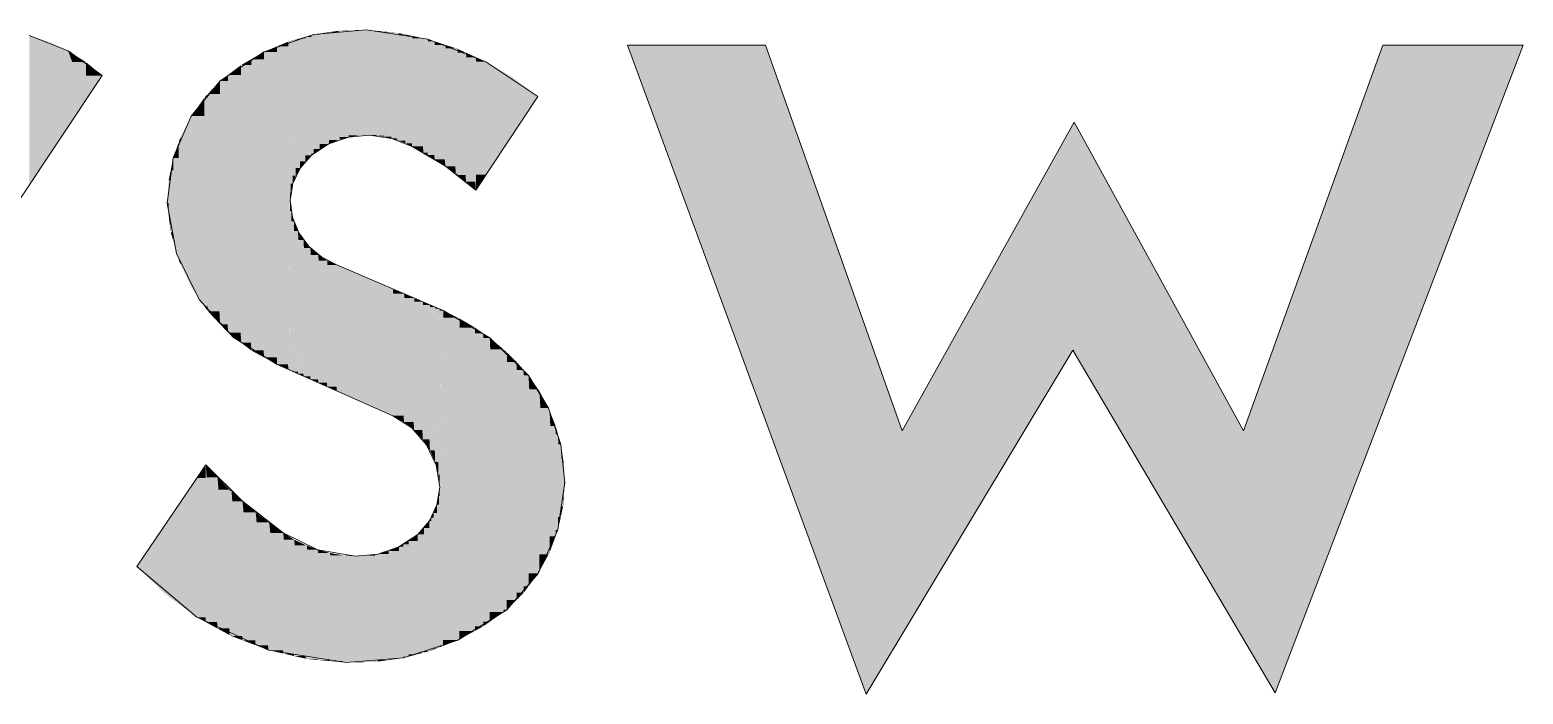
# Model space of a CAD drawing. Extents: x 885 to 2021, y 330 to 1122.
# Drawn here: x 1905.057 to 1908.323, y 643.711 to 645.164 of the extents above; entities that cross this region are included whole.
import ezdxf

# ---------------------------------------------------------------- set-up
doc = ezdxf.new("R2010")
doc.units = 0
doc.layers.get('0').update_dxf_attribs({"lineweight": 18})
doc.layers.add('P11_Plankopf_Ausführung_AF_4_800 Plankopf', color=7, linetype='Continuous', lineweight=25)

# ---------------------------------------------------------------- blocks, each defined once
blk = doc.blocks.new('Referenz-A0T8DI3SAL', base_point=(1729.7843, 502.0648))
at = {"layer": 'P11_Plankopf_Ausführung_AF_4_800 Plankopf', "color": 0, "linetype": 'Continuous', "lineweight": 13, "ltscale": 16.9}
for p, q in [((1905.1409, 645.1182), (1905.0556, 645.1522)), ((1905.6778, 645.1541), (1905.5692, 645.1161)), ((1905.7924, 645.1642), (1905.6778, 645.1541)), ((1905.9274, 645.1439), (1905.7924, 645.1642)), ((1906.0547, 645.0945), (1905.9274, 645.1439)), ((1905.2153, 645.0644), (1905.1409, 645.1182)), ((1905.5692, 645.1161), (1905.4732, 645.0526)), ((1906.6658, 645.1309), (1906.364, 645.1309)), ((1906.364, 645.1309), (1906.8859, 643.7113)), ((1906.9649, 644.287), (1906.6658, 645.1309)), ((1908.0162, 645.1309), (1907.7117, 644.287)), ((1907.7808, 643.7141), (1908.3231, 645.1309)), ((1908.3231, 645.1309), (1908.0162, 645.1309)), ((1906.1681, 645.0184), (1906.0547, 645.0945)), ((1905.0314, 644.7882), (1905.2153, 645.0644)), ((1905.4732, 645.0526), (1905.4102, 644.9755)), ((1906.0326, 644.8137), (1906.1681, 645.0184)), ((1905.4102, 644.9755), (1905.3706, 644.8841)), ((1907.341, 644.9622), (1906.9649, 644.287)), ((1907.7117, 644.287), (1907.341, 644.9622)), ((1905.7112, 644.9149), (1905.6728, 644.8901)), ((1905.7544, 644.9298), (1905.7112, 644.9149)), ((1905.7999, 644.934), (1905.7544, 644.9298)), ((1905.848, 644.9269), (1905.7999, 644.934)), ((1905.8932, 644.9093), (1905.848, 644.9269)), ((1905.3706, 644.8841), (1905.3574, 644.7854)), ((1905.6728, 644.8901), (1905.648, 644.862)), ((1905.9659, 644.8659), (1905.8932, 644.9093)), ((1905.648, 644.862), (1905.632, 644.828)), ((1906.0326, 644.8137), (1905.9659, 644.8659)), ((1905.632, 644.828), (1905.6262, 644.7909)), ((1905.3574, 644.7854), (1905.3775, 644.6751)), ((1905.6262, 644.7909), (1905.6317, 644.7545)), ((1905.6317, 644.7545), (1905.6457, 644.7204)), ((1905.6457, 644.7204), (1905.6674, 644.6906)), ((1905.6674, 644.6906), (1905.6955, 644.6668)), ((1905.3775, 644.6751), (1905.4271, 644.5746)), ((1905.6955, 644.6668), (1905.7284, 644.6502)), ((1905.961, 644.5504), (1905.7284, 644.6502)), ((1905.4271, 644.5746), (1905.5026, 644.4916)), ((1906.0629, 644.4905), (1905.961, 644.5504)), ((1905.5026, 644.4916), (1905.5979, 644.4325)), ((1906.1478, 644.4085), (1906.0629, 644.4905)), ((1906.8859, 643.7113), (1907.3383, 644.4635)), ((1907.3383, 644.4635), (1907.7808, 643.7141)), ((1905.5979, 644.4325), (1905.851, 644.3201)), ((1906.1915, 644.3369), (1906.1478, 644.4085)), ((1906.2183, 644.2576), (1906.1915, 644.3369)), ((1905.8924, 644.2938), (1905.851, 644.3201)), ((1905.9249, 644.2569), (1905.8924, 644.2938)), ((1905.9458, 644.2125), (1905.9249, 644.2569)), ((1906.2271, 644.1743), (1906.2183, 644.2576)), ((1905.4419, 644.2128), (1905.2909, 643.9903)), ((1905.4419, 644.2128), (1905.5222, 644.1334)), ((1905.9535, 644.1641), (1905.9458, 644.2125)), ((1905.9474, 644.1256), (1905.9535, 644.1641)), ((1906.2122, 644.0705), (1906.2271, 644.1743)), ((1905.5222, 644.1334), (1905.6113, 644.064)), ((1905.931, 644.0902), (1905.9474, 644.1256)), ((1905.9055, 644.0608), (1905.931, 644.0902)), ((1906.1687, 643.9752), (1906.2122, 644.0705)), ((1905.6113, 644.064), (1905.6866, 644.0273)), ((1905.8181, 644.0176), (1905.8644, 644.0338)), ((1905.8644, 644.0338), (1905.9055, 644.0608)), ((1905.6866, 644.0273), (1905.7692, 644.0132)), ((1905.7692, 644.0132), (1905.8181, 644.0176)), ((1905.2909, 643.9903), (1905.4225, 643.8794)), ((1906.1001, 643.8959), (1906.1687, 643.9752)), ((1905.4225, 643.8794), (1905.5789, 643.8077)), ((1905.9934, 643.8296), (1906.1001, 643.8959)), ((1905.5789, 643.8077), (1905.7488, 643.7805)), ((1905.874, 643.7904), (1905.9934, 643.8296)), ((1905.7488, 643.7805), (1905.874, 643.7904))]:
    blk.add_line(p, q, dxfattribs=at)
at = {"layer": 'P11_Plankopf_Ausführung_AF_4_800 Plankopf', "color": 0, "linetype": 'Continuous', "lineweight": 0, "ltscale": 0.0169}
for points in [[(1905.0993, 644.8902), (1905.0556, 644.8902), (1905.0556, 645.1522)], [(1905.0993, 645.1379), (1905.058, 645.1379), (1905.0556, 645.1522)], [(1905.6388, 645.1412), (1905.632, 645.1412), (1905.6388, 645.1431)], [(1905.648, 645.1431), (1905.6388, 645.1431), (1905.648, 645.1457)], [(1905.648, 644.862), (1905.6388, 644.862), (1905.6388, 645.1431)], [(1905.648, 644.862), (1905.648, 645.1431), (1905.6388, 645.1431)], [(1905.6594, 645.1457), (1905.648, 645.1457), (1905.6594, 645.1489)], [(1905.6594, 644.8769), (1905.648, 644.8769), (1905.648, 645.1457)], [(1905.6594, 644.8769), (1905.6594, 645.1457), (1905.648, 645.1457)], [(1905.6728, 645.1489), (1905.6594, 645.1489), (1905.6728, 645.1526)], [(1905.6728, 644.8901), (1905.6594, 644.8901), (1905.6594, 645.1489)], [(1905.6728, 644.8901), (1905.6728, 645.1489), (1905.6594, 645.1489)], [(1905.6778, 645.1526), (1905.6728, 645.1526), (1905.6778, 645.1541)], [(1905.6778, 644.8938), (1905.6728, 644.8938), (1905.6728, 645.1526)], [(1905.6778, 644.8938), (1905.6778, 645.1526), (1905.6728, 645.1526)], [(1905.6912, 645.1541), (1905.6778, 645.1541), (1905.6912, 645.1561)], [(1905.6912, 644.9037), (1905.6778, 644.9037), (1905.6778, 645.1541)], [(1905.6912, 644.9037), (1905.6912, 645.1541), (1905.6778, 645.1541)], [(1905.7112, 645.1561), (1905.6912, 645.1561), (1905.7112, 645.1591)], [(1905.7112, 644.9149), (1905.6912, 644.9149), (1905.6912, 645.1561)], [(1905.7112, 644.9149), (1905.7112, 645.1561), (1905.6912, 645.1561)], [(1905.7323, 645.1591), (1905.7112, 645.1591), (1905.7323, 645.1623)], [(1905.7323, 644.9237), (1905.7112, 644.9237), (1905.7112, 645.1591)], [(1905.7323, 644.9237), (1905.7323, 645.1591), (1905.7112, 645.1591)], [(1905.7348, 645.1623), (1905.7323, 645.1623), (1905.7348, 645.1627)], [(1905.7348, 644.9244), (1905.7323, 644.9244), (1905.7323, 645.1623)], [(1905.7348, 644.9244), (1905.7348, 645.1623), (1905.7323, 645.1623)], [(1905.7544, 645.1627), (1905.7348, 645.1627), (1905.7544, 645.1632)], [(1905.7544, 644.9298), (1905.7348, 644.9298), (1905.7348, 645.1627)], [(1905.7544, 644.9298), (1905.7544, 645.1627), (1905.7348, 645.1627)], [(1905.777, 645.1632), (1905.7544, 645.1632), (1905.777, 645.1638)], [(1905.777, 644.9333), (1905.7544, 644.9333), (1905.7544, 645.1632)], [(1905.777, 644.9333), (1905.777, 645.1632), (1905.7544, 645.1632)], [(1905.7924, 645.1638), (1905.777, 645.1638), (1905.7924, 645.1642)], [(1905.7924, 644.9337), (1905.777, 644.9337), (1905.777, 645.1638)], [(1905.7924, 644.9337), (1905.7924, 645.1638), (1905.777, 645.1638)], [(1905.7999, 644.934), (1905.7924, 644.934), (1905.7924, 645.1642)], [(1905.7999, 645.1635), (1905.7924, 645.1635), (1905.7924, 645.1642)], [(1905.7999, 644.934), (1905.7999, 645.1635), (1905.7924, 645.1635)], [(1905.816, 644.934), (1905.7999, 644.934), (1905.7999, 645.1635)], [(1905.8161, 645.162), (1905.8, 645.162), (1905.7999, 645.1635)], [(1905.8161, 644.9328), (1905.8161, 645.162), (1905.8, 645.162)], [(1905.832, 644.9328), (1905.8161, 644.9328), (1905.8161, 645.162)], [(1905.8321, 645.1605), (1905.8162, 645.1605), (1905.8161, 645.162)], [(1905.8321, 644.9305), (1905.8321, 645.1605), (1905.8162, 645.1605)], [(1905.8477, 644.9305), (1905.8321, 644.9305), (1905.8321, 645.1605)], [(1905.848, 645.159), (1905.8322, 645.159), (1905.8321, 645.1605)], [(1905.848, 644.9269), (1905.848, 645.159), (1905.8322, 645.159)], [(1905.8603, 644.9269), (1905.848, 644.9269), (1905.848, 645.159)], [(1905.8605, 645.1578), (1905.848, 645.1578), (1905.848, 645.159)], [(1905.8605, 644.9231), (1905.8605, 645.1578), (1905.848, 645.1578)], [(1905.8635, 644.9231), (1905.8605, 644.9231), (1905.8605, 645.1578)], [(1905.8635, 645.1572), (1905.8605, 645.1572), (1905.8605, 645.1578)], [(1905.8635, 644.9222), (1905.8635, 645.1572), (1905.8605, 645.1572)], [(1905.8782, 644.9222), (1905.8635, 644.9222), (1905.8635, 645.1572)], [(1905.8786, 645.154), (1905.8637, 645.154), (1905.8635, 645.1572)], [(1905.8786, 644.9163), (1905.8786, 645.154), (1905.8637, 645.154)], [(1905.8928, 644.9163), (1905.8786, 644.9163), (1905.8786, 645.154)], [(1905.8932, 645.151), (1905.8788, 645.151), (1905.8786, 645.154)], [(1905.8932, 644.9093), (1905.8932, 645.151), (1905.8788, 645.151)], [(1905.9167, 644.9093), (1905.8932, 644.9093), (1905.8932, 645.151)], [(1905.918, 645.1458), (1905.8937, 645.1458), (1905.8932, 645.151)], [(1905.918, 644.8959), (1905.918, 645.1458), (1905.8937, 645.1458)], [(1905.9272, 644.8959), (1905.918, 644.8959), (1905.918, 645.1458)], [(1905.9274, 645.1439), (1905.9181, 645.1439), (1905.918, 645.1458)], [(1905.9274, 644.8903), (1905.9274, 645.1439), (1905.9181, 645.1439)], [(1905.9418, 644.8903), (1905.9274, 644.8903), (1905.9274, 645.1439)], [(1905.9423, 645.139), (1905.9277, 645.139), (1905.9274, 645.1439)], [(1905.0993, 644.8902), (1905.0993, 645.1379), (1905.058, 645.1379)], [(1905.1409, 644.9527), (1905.0993, 644.9527), (1905.0993, 645.1379)], [(1905.1409, 645.1182), (1905.1037, 645.1182), (1905.0993, 645.1379)], [(1905.1409, 644.9527), (1905.1409, 645.1182), (1905.1037, 645.1182)], [(1905.1798, 645.0111), (1905.1409, 645.0111), (1905.1409, 645.1182)], [(1905.1798, 645.0936), (1905.1498, 645.0936), (1905.1409, 645.1182)], [(1905.5692, 645.1001), (1905.5414, 645.1001), (1905.5692, 645.1161)], [(1905.5979, 645.1161), (1905.5692, 645.1161), (1905.5979, 645.1282)], [(1905.5972, 644.448), (1905.5692, 644.448), (1905.5692, 645.1161)], [(1905.5979, 644.4325), (1905.5979, 645.1161), (1905.5692, 645.1161)], [(1905.6223, 645.1282), (1905.5979, 645.1282), (1905.6223, 645.1384)], [(1905.6219, 644.4325), (1905.5979, 644.4325), (1905.5979, 645.1282)], [(1905.6223, 644.4217), (1905.6223, 645.1282), (1905.5979, 645.1282)], [(1905.6262, 645.1384), (1905.6223, 645.1384), (1905.6262, 645.1395)], [(1905.6261, 644.4217), (1905.6223, 644.4217), (1905.6223, 645.1384)], [(1905.6262, 644.42), (1905.6262, 645.1384), (1905.6223, 645.1384)], [(1905.6278, 645.1395), (1905.6262, 645.1395), (1905.6278, 645.14)], [(1905.6278, 644.8096), (1905.6262, 644.8096), (1905.6262, 645.1395)], [(1905.6278, 644.8096), (1905.6278, 645.1395), (1905.6262, 645.1395)], [(1905.632, 645.14), (1905.6278, 645.14), (1905.632, 645.1412)], [(1905.632, 644.828), (1905.6278, 644.828), (1905.6278, 645.14)], [(1905.632, 644.828), (1905.632, 645.14), (1905.6278, 645.14)], [(1905.6388, 644.8455), (1905.632, 644.8455), (1905.632, 645.1412)], [(1905.6388, 644.8455), (1905.6388, 645.1412), (1905.632, 645.1412)], [(1905.9423, 644.8814), (1905.9423, 645.139), (1905.9277, 645.139)], [(1905.9645, 644.8814), (1905.9423, 644.8814), (1905.9423, 645.139)], [(1905.9659, 645.1313), (1905.9429, 645.1313), (1905.9423, 645.139)], [(1905.9659, 644.8659), (1905.9659, 645.1313), (1905.9429, 645.1313)], [(1905.9875, 644.8659), (1905.9659, 644.8659), (1905.9659, 645.1313)], [(1905.9888, 645.1238), (1905.9665, 645.1238), (1905.9659, 645.1313)], [(1905.9888, 644.8494), (1905.9888, 645.1238), (1905.9665, 645.1238)], [(1905.9924, 644.8494), (1905.9888, 644.8494), (1905.9888, 645.1238)], [(1905.9924, 645.1227), (1905.9888, 645.1227), (1905.9888, 645.1238)], [(1905.9924, 644.8466), (1905.9924, 645.1227), (1905.9888, 645.1227)], [(1906.0101, 644.8466), (1905.9924, 644.8466), (1905.9924, 645.1227)], [(1906.0111, 645.1142), (1905.993, 645.1142), (1905.9924, 645.1227)], [(1906.0111, 644.832), (1906.0111, 645.1142), (1905.993, 645.1142)], [(1906.0312, 644.832), (1906.0111, 644.832), (1906.0111, 645.1142)], [(1906.0326, 645.1045), (1906.0118, 645.1045), (1906.0111, 645.1142)], [(1906.6658, 644.3099), (1906.6658, 645.1309), (1906.364, 645.1309)], [(1906.7931, 644.3099), (1906.6658, 644.3099), (1906.6658, 645.1309)], [(1906.8859, 644.51), (1906.7621, 644.51), (1906.6658, 645.1309)], [(1908.0162, 644.4787), (1907.7808, 644.4787), (1908.0162, 645.1309)], [(1908.0162, 644.329), (1908.3231, 645.1309), (1908.0162, 645.1309)], [(1905.1798, 645.0111), (1905.1798, 645.0936), (1905.1498, 645.0936)], [(1905.2153, 645.0644), (1905.1798, 645.0644), (1905.1798, 645.0936)], [(1905.5192, 645.0656), (1905.4904, 645.0656), (1905.5192, 645.0873)], [(1905.5414, 645.0873), (1905.5192, 645.0873), (1905.5414, 645.1001)], [(1905.5408, 644.48), (1905.5192, 644.48), (1905.5192, 645.0873)], [(1905.5414, 644.463), (1905.5414, 645.0873), (1905.5192, 645.0873)], [(1905.5685, 644.463), (1905.5414, 644.463), (1905.5414, 645.1001)], [(1905.5692, 644.448), (1905.5692, 645.1001), (1905.5414, 645.1001)], [(1906.0326, 644.8137), (1906.0326, 645.1045), (1906.0118, 645.1045)], [(1906.0547, 644.8472), (1906.0326, 644.8472), (1906.0326, 645.1045)], [(1906.0547, 645.0945), (1906.0334, 645.0945), (1906.0326, 645.1045)], [(1906.0547, 644.8472), (1906.0547, 645.0945), (1906.0334, 645.0945)], [(1906.1135, 644.936), (1906.0547, 644.936), (1906.0547, 645.0945)], [(1906.1135, 645.0596), (1906.0677, 645.0596), (1906.0547, 645.0945)], [(1905.1798, 645.0111), (1905.2153, 645.0644), (1905.1798, 645.0644)], [(1905.4732, 645.024), (1905.4463, 645.024), (1905.4732, 645.0526)], [(1905.4904, 645.0526), (1905.4732, 645.0526), (1905.4904, 645.0656)], [(1905.4898, 644.5203), (1905.4732, 644.5203), (1905.4732, 645.0526)], [(1905.4904, 644.5021), (1905.4904, 645.0526), (1905.4732, 645.0526)], [(1905.5181, 644.5021), (1905.4904, 644.5021), (1905.4904, 645.0656)], [(1905.5192, 644.48), (1905.5192, 645.0656), (1905.4904, 645.0656)], [(1906.1135, 644.936), (1906.1135, 645.0596), (1906.0677, 645.0596)], [(1906.1681, 645.0184), (1906.1135, 645.0184), (1906.1135, 645.0596)], [(1905.439, 644.9755), (1905.4102, 644.9755), (1905.439, 645.0162)], [(1905.4463, 645.0162), (1905.439, 645.0162), (1905.4463, 645.024)], [(1905.4461, 644.5594), (1905.439, 644.5594), (1905.439, 645.0162)], [(1905.4463, 644.5488), (1905.4463, 645.0162), (1905.439, 645.0162)], [(1905.4717, 644.5488), (1905.4463, 644.5488), (1905.4463, 645.024)], [(1905.4732, 644.5203), (1905.4732, 645.024), (1905.4463, 645.024)], [(1906.1135, 644.936), (1906.1681, 645.0184), (1906.1135, 645.0184)], [(1905.1409, 644.9527), (1905.1798, 645.0111), (1905.1409, 645.0111)], [(1905.0993, 644.8902), (1905.1409, 644.9527), (1905.0993, 644.9527)], [(1905.4101, 644.9312), (1905.3872, 644.9312), (1905.4101, 644.9754)], [(1905.4102, 644.9754), (1905.4101, 644.9754), (1905.4102, 644.9755)], [(1905.4102, 644.6018), (1905.4101, 644.6018), (1905.4101, 644.9754)], [(1905.4102, 644.6017), (1905.4102, 644.9754), (1905.4101, 644.9754)], [(1905.4361, 644.6017), (1905.4102, 644.6017), (1905.4102, 644.9755)], [(1905.439, 644.5594), (1905.439, 644.9755), (1905.4102, 644.9755)], [(1907.3383, 644.4635), (1907.0632, 644.4635), (1907.3383, 644.9573)], [(1907.341, 644.9573), (1907.3383, 644.9573), (1907.341, 644.9622)], [(1907.341, 644.4635), (1907.3383, 644.4635), (1907.3383, 644.9573)], [(1907.341, 644.4589), (1907.341, 644.9573), (1907.3383, 644.9573)], [(1907.506, 644.4589), (1907.341, 644.4589), (1907.341, 644.9622)], [(1907.7117, 644.287), (1907.5623, 644.287), (1907.341, 644.9622)], [(1905.3828, 644.8841), (1905.3706, 644.8841), (1905.3828, 644.9187)], [(1905.3872, 644.9187), (1905.3828, 644.9187), (1905.3872, 644.9312)], [(1905.3871, 644.66), (1905.3828, 644.66), (1905.3828, 644.9187)], [(1905.3872, 644.6506), (1905.3872, 644.9187), (1905.3828, 644.9187)], [(1905.4067, 644.6506), (1905.3872, 644.6506), (1905.3872, 644.9312)], [(1905.4101, 644.6018), (1905.4101, 644.9312), (1905.3872, 644.9312)], [(1905.6912, 644.9037), (1905.7112, 644.9149), (1905.6912, 644.9149)], [(1905.7112, 644.9149), (1905.7323, 644.9237), (1905.7112, 644.9237)], [(1905.7323, 644.9237), (1905.7348, 644.9244), (1905.7323, 644.9244)], [(1905.7348, 644.9244), (1905.7544, 644.9298), (1905.7348, 644.9298)], [(1905.7544, 644.9298), (1905.777, 644.9333), (1905.7544, 644.9333)], [(1905.777, 644.9333), (1905.7924, 644.9337), (1905.777, 644.9337)], [(1905.7924, 644.9337), (1905.7999, 644.934), (1905.7924, 644.934)], [(1905.8161, 644.9328), (1905.816, 644.934), (1905.7999, 644.934)], [(1905.8321, 644.9305), (1905.832, 644.9328), (1905.8161, 644.9328)], [(1905.848, 644.9269), (1905.8477, 644.9305), (1905.8321, 644.9305)], [(1905.8605, 644.9231), (1905.8603, 644.9269), (1905.848, 644.9269)], [(1905.8635, 644.9222), (1905.8635, 644.9231), (1905.8605, 644.9231)], [(1905.8786, 644.9163), (1905.8782, 644.9222), (1905.8635, 644.9222)], [(1905.8932, 644.9093), (1905.8928, 644.9163), (1905.8786, 644.9163)], [(1906.0547, 644.8472), (1906.1135, 644.936), (1906.0547, 644.936)], [(1905.0556, 644.8246), (1905.0993, 644.8902), (1905.0556, 644.8902)], [(1905.3706, 644.8573), (1905.3651, 644.8573), (1905.3706, 644.8841)], [(1905.3805, 644.7026), (1905.3706, 644.7026), (1905.3706, 644.8841)], [(1905.3828, 644.66), (1905.3828, 644.8841), (1905.3706, 644.8841)], [(1905.6594, 644.8769), (1905.6728, 644.8901), (1905.6594, 644.8901)], [(1905.6728, 644.8901), (1905.6778, 644.8938), (1905.6728, 644.8938)], [(1905.6778, 644.8938), (1905.6912, 644.9037), (1905.6778, 644.9037)], [(1905.918, 644.8959), (1905.9167, 644.9093), (1905.8932, 644.9093)], [(1905.9274, 644.8903), (1905.9272, 644.8959), (1905.918, 644.8959)], [(1905.9423, 644.8814), (1905.9418, 644.8903), (1905.9274, 644.8903)], [(1905.3651, 644.8352), (1905.3606, 644.8352), (1905.3651, 644.8573)], [(1905.3699, 644.7217), (1905.3651, 644.7217), (1905.3651, 644.8573)], [(1905.3706, 644.7026), (1905.3706, 644.8573), (1905.3651, 644.8573)], [(1905.6388, 644.8455), (1905.648, 644.862), (1905.6388, 644.862)], [(1905.648, 644.862), (1905.6594, 644.8769), (1905.648, 644.8769)], [(1905.9659, 644.8659), (1905.9645, 644.8814), (1905.9423, 644.8814)], [(1905.9888, 644.8494), (1905.9875, 644.8659), (1905.9659, 644.8659)], [(1905.9924, 644.8466), (1905.9924, 644.8494), (1905.9888, 644.8494)], [(1905.3606, 644.7854), (1905.3574, 644.7854), (1905.3606, 644.8352)], [(1905.3636, 644.759), (1905.3606, 644.759), (1905.3606, 644.8352)], [(1905.3651, 644.7217), (1905.3651, 644.8352), (1905.3606, 644.8352)], [(1905.6278, 644.8096), (1905.632, 644.828), (1905.6278, 644.828)], [(1905.632, 644.828), (1905.6388, 644.8455), (1905.632, 644.8455)], [(1906.0111, 644.832), (1906.0101, 644.8466), (1905.9924, 644.8466)], [(1906.0326, 644.8137), (1906.0312, 644.832), (1906.0111, 644.832)], [(1906.0326, 644.8137), (1906.0547, 644.8472), (1906.0326, 644.8472)], [(1905.3606, 644.759), (1905.3606, 644.7854), (1905.3574, 644.7854)], [(1905.6262, 644.7909), (1905.6278, 644.8096), (1905.6262, 644.8096)], [(1905.6286, 644.42), (1905.6262, 644.42), (1905.6262, 644.7909)], [(1905.6286, 644.768), (1905.6263, 644.768), (1905.6262, 644.7909)], [(1905.3651, 644.7217), (1905.3636, 644.759), (1905.3606, 644.759)], [(1905.6286, 644.4189), (1905.6286, 644.768), (1905.6263, 644.768)], [(1905.6344, 644.4189), (1905.6286, 644.4189), (1905.6286, 644.768)], [(1905.6345, 644.7457), (1905.629, 644.7457), (1905.6286, 644.768)], [(1905.3706, 644.7026), (1905.3699, 644.7217), (1905.3651, 644.7217)], [(1905.6345, 644.4163), (1905.6345, 644.7457), (1905.629, 644.7457)], [(1905.6434, 644.4163), (1905.6345, 644.4163), (1905.6345, 644.7457)], [(1905.6436, 644.7245), (1905.635, 644.7245), (1905.6345, 644.7457)], [(1905.6436, 644.4122), (1905.6436, 644.7245), (1905.635, 644.7245)], [(1905.6555, 644.4122), (1905.6436, 644.4122), (1905.6436, 644.7245)], [(1905.6557, 644.7049), (1905.6443, 644.7049), (1905.6436, 644.7245)], [(1905.3828, 644.66), (1905.3805, 644.7026), (1905.3706, 644.7026)], [(1905.6557, 644.4068), (1905.6557, 644.7049), (1905.6443, 644.7049)], [(1905.6703, 644.4068), (1905.6557, 644.4068), (1905.6557, 644.7049)], [(1905.6706, 644.6873), (1905.6565, 644.6873), (1905.6557, 644.7049)], [(1905.6706, 644.4002), (1905.6706, 644.6873), (1905.6565, 644.6873)], [(1905.6875, 644.4002), (1905.6706, 644.4002), (1905.6706, 644.6873)], [(1905.6879, 644.6721), (1905.6715, 644.6721), (1905.6706, 644.6873)], [(1905.3872, 644.6506), (1905.3871, 644.66), (1905.3828, 644.66)], [(1905.6879, 644.3925), (1905.6879, 644.6721), (1905.6715, 644.6721)], [(1905.7067, 644.3925), (1905.6879, 644.3925), (1905.6879, 644.6721)], [(1905.7073, 644.6596), (1905.6888, 644.6596), (1905.6879, 644.6721)], [(1905.7073, 644.3839), (1905.7073, 644.6596), (1905.6888, 644.6596)], [(1905.7277, 644.3839), (1905.7073, 644.3839), (1905.7073, 644.6596)], [(1905.7284, 644.6502), (1905.708, 644.6502), (1905.7073, 644.6596)], [(1905.4101, 644.6018), (1905.4067, 644.6506), (1905.3872, 644.6506)], [(1905.7284, 644.3746), (1905.7284, 644.6502), (1905.708, 644.6502)], [(1905.8308, 644.3746), (1905.7284, 644.3746), (1905.7284, 644.6502)], [(1905.851, 644.5976), (1905.7479, 644.5976), (1905.7284, 644.6502)], [(1905.4102, 644.6017), (1905.4102, 644.6018), (1905.4101, 644.6018)], [(1905.439, 644.5594), (1905.4361, 644.6017), (1905.4102, 644.6017)], [(1905.851, 644.3201), (1905.851, 644.5976), (1905.7479, 644.5976)], [(1905.8744, 644.3201), (1905.851, 644.3201), (1905.851, 644.5976)], [(1905.8756, 644.587), (1905.8519, 644.587), (1905.851, 644.5976)], [(1905.4463, 644.5488), (1905.4461, 644.5594), (1905.439, 644.5594)], [(1905.8756, 644.3065), (1905.8756, 644.587), (1905.8519, 644.587)], [(1905.8964, 644.3065), (1905.8756, 644.3065), (1905.8756, 644.587)], [(1905.8977, 644.5776), (1905.8763, 644.5776), (1905.8756, 644.587)], [(1905.8977, 644.2891), (1905.8977, 644.5776), (1905.8763, 644.5776)], [(1905.9154, 644.2891), (1905.8977, 644.2891), (1905.8977, 644.5776)], [(1905.9167, 644.5694), (1905.8982, 644.5694), (1905.8977, 644.5776)], [(1905.9167, 644.2684), (1905.9167, 644.5694), (1905.8982, 644.5694)], [(1905.931, 644.2684), (1905.9167, 644.2684), (1905.9167, 644.5694)], [(1905.9321, 644.5628), (1905.917, 644.5628), (1905.9167, 644.5694)], [(1905.9321, 644.2449), (1905.9321, 644.5628), (1905.917, 644.5628)], [(1905.9427, 644.2449), (1905.9321, 644.2449), (1905.9321, 644.5628)], [(1905.9436, 644.5579), (1905.9323, 644.5579), (1905.9321, 644.5628)], [(1905.9436, 644.2192), (1905.9436, 644.5579), (1905.9323, 644.5579)], [(1905.9502, 644.2192), (1905.9436, 644.2192), (1905.9436, 644.5579)], [(1905.9508, 644.5548), (1905.9436, 644.5548), (1905.9436, 644.5579)], [(1905.4732, 644.5203), (1905.4717, 644.5488), (1905.4463, 644.5488)], [(1905.9508, 644.192), (1905.9508, 644.5548), (1905.9436, 644.5548)], [(1905.9533, 644.192), (1905.9508, 644.192), (1905.9508, 644.5548)], [(1905.9535, 644.5536), (1905.9508, 644.5536), (1905.9508, 644.5548)], [(1905.9535, 644.1641), (1905.9535, 644.5536), (1905.9508, 644.5536)], [(1905.961, 643.8168), (1905.9535, 643.8168), (1905.9535, 644.5536)], [(1905.961, 644.5504), (1905.9536, 644.5504), (1905.9535, 644.5536)], [(1905.961, 643.8168), (1905.961, 644.5504), (1905.9536, 644.5504)], [(1905.9934, 643.8296), (1905.961, 643.8296), (1905.961, 644.5504)], [(1905.9934, 644.5346), (1905.9617, 644.5346), (1905.961, 644.5504)], [(1905.9934, 643.8296), (1905.9934, 644.5346), (1905.9617, 644.5346)], [(1905.9965, 643.8313), (1905.9934, 643.8313), (1905.9934, 644.5346)], [(1905.9965, 644.5331), (1905.9934, 644.5331), (1905.9934, 644.5346)], [(1905.9965, 643.8313), (1905.9965, 644.5331), (1905.9934, 644.5331)], [(1906.0305, 643.8497), (1905.9965, 643.8497), (1905.9965, 644.5331)], [(1906.0305, 644.5131), (1905.9975, 644.5131), (1905.9965, 644.5331)], [(1905.4904, 644.5021), (1905.4898, 644.5203), (1905.4732, 644.5203)], [(1905.5192, 644.48), (1905.5181, 644.5021), (1905.4904, 644.5021)], [(1906.0305, 643.8497), (1906.0305, 644.5131), (1905.9975, 644.5131)], [(1906.0487, 643.8596), (1906.0305, 643.8596), (1906.0305, 644.5131)], [(1906.0487, 644.5004), (1906.0309, 644.5004), (1906.0305, 644.5131)], [(1906.0487, 643.8596), (1906.0487, 644.5004), (1906.0309, 644.5004)], [(1906.0629, 643.8696), (1906.0487, 643.8696), (1906.0487, 644.5004)], [(1906.0629, 644.4905), (1906.0489, 644.4905), (1906.0487, 644.5004)], [(1906.0629, 643.8696), (1906.0629, 644.4905), (1906.0489, 644.4905)], [(1906.0933, 643.8911), (1906.0629, 643.8911), (1906.0629, 644.4905)], [(1906.0933, 644.4654), (1906.0641, 644.4654), (1906.0629, 644.4905)], [(1906.8859, 643.7113), (1906.8859, 644.51), (1906.7621, 644.51)], [(1906.9649, 643.8427), (1906.8859, 643.8427), (1906.8859, 644.51)], [(1906.9649, 644.287), (1906.9123, 644.287), (1906.8859, 644.51)], [(1905.5414, 644.463), (1905.5408, 644.48), (1905.5192, 644.48)], [(1905.5692, 644.448), (1905.5685, 644.463), (1905.5414, 644.463)], [(1906.0933, 643.8911), (1906.0933, 644.4654), (1906.0641, 644.4654)], [(1906.1001, 643.8959), (1906.0933, 643.8959), (1906.0933, 644.4654)], [(1906.1001, 644.4589), (1906.0934, 644.4589), (1906.0933, 644.4654)], [(1906.1001, 643.8959), (1906.1001, 644.4589), (1906.0934, 644.4589)], [(1906.1217, 643.9175), (1906.1001, 643.9175), (1906.1001, 644.4589)], [(1906.1217, 644.438), (1906.1009, 644.438), (1906.1001, 644.4589)], [(1907.2322, 644.287), (1906.9649, 644.287), (1907.3383, 644.4635)], [(1906.9649, 644.287), (1907.3383, 644.4635), (1907.0632, 644.4635)], [(1907.341, 644.4589), (1907.341, 644.4635), (1907.3383, 644.4635)], [(1907.7117, 643.8312), (1907.506, 644.4589), (1907.341, 644.4589)], [(1907.7808, 644.287), (1907.7117, 644.287), (1907.7808, 644.4787)], [(1908.0162, 644.329), (1907.7808, 644.329), (1907.7808, 644.4787)], [(1908.0162, 644.329), (1908.0162, 644.4787), (1907.7808, 644.4787)], [(1905.5979, 644.4325), (1905.5972, 644.448), (1905.5692, 644.448)], [(1905.6223, 644.4217), (1905.6219, 644.4325), (1905.5979, 644.4325)], [(1906.1217, 643.9175), (1906.1217, 644.438), (1906.1009, 644.438)], [(1906.1372, 643.9331), (1906.1217, 643.9331), (1906.1217, 644.438)], [(1906.1372, 644.4204), (1906.1222, 644.4204), (1906.1217, 644.438)], [(1905.6262, 644.42), (1905.6261, 644.4217), (1905.6223, 644.4217)], [(1905.6286, 644.4189), (1905.6286, 644.42), (1905.6262, 644.42)], [(1905.6345, 644.4163), (1905.6344, 644.4189), (1905.6286, 644.4189)], [(1905.6436, 644.4122), (1905.6434, 644.4163), (1905.6345, 644.4163)], [(1905.6557, 644.4068), (1905.6555, 644.4122), (1905.6436, 644.4122)], [(1905.6706, 644.4002), (1905.6703, 644.4068), (1905.6557, 644.4068)], [(1905.6879, 644.3925), (1905.6875, 644.4002), (1905.6706, 644.4002)], [(1905.7073, 644.3839), (1905.7067, 644.3925), (1905.6879, 644.3925)], [(1906.1372, 643.9331), (1906.1372, 644.4204), (1906.1222, 644.4204)], [(1906.1478, 643.9473), (1906.1372, 643.9473), (1906.1372, 644.4204)], [(1906.1478, 644.4085), (1906.1375, 644.4085), (1906.1372, 644.4204)], [(1906.1478, 643.9473), (1906.1478, 644.4085), (1906.1375, 644.4085)], [(1906.1687, 643.9752), (1906.1478, 643.9752), (1906.1478, 644.4085)], [(1906.1687, 644.3782), (1906.1493, 644.3782), (1906.1478, 644.4085)], [(1905.7284, 644.3746), (1905.7277, 644.3839), (1905.7073, 644.3839)], [(1905.851, 644.3201), (1905.8308, 644.3746), (1905.7284, 644.3746)], [(1906.1687, 643.9752), (1906.1687, 644.3782), (1906.1493, 644.3782)], [(1906.1716, 643.9805), (1906.1687, 643.9805), (1906.1687, 644.3782)], [(1906.1716, 644.3739), (1906.1687, 644.3739), (1906.1687, 644.3782)], [(1906.1716, 643.9805), (1906.1716, 644.3739), (1906.1687, 644.3739)], [(1906.1915, 644.0169), (1906.1716, 644.0169), (1906.1716, 644.3739)], [(1906.1915, 644.3369), (1906.1737, 644.3369), (1906.1716, 644.3739)], [(1906.1915, 644.0169), (1906.1915, 644.3369), (1906.1737, 644.3369)], [(1906.1938, 644.0213), (1906.1915, 644.0213), (1906.1915, 644.3369)], [(1906.1938, 644.331), (1906.1915, 644.331), (1906.1915, 644.3369)], [(1906.1938, 644.0213), (1906.1938, 644.331), (1906.1915, 644.331)], [(1906.2071, 644.0568), (1906.1938, 644.0568), (1906.1938, 644.331)], [(1906.2071, 644.298), (1906.1954, 644.298), (1906.1938, 644.331)], [(1907.7808, 643.7141), (1908.0162, 644.329), (1907.7808, 644.329)], [(1905.8756, 644.3065), (1905.8744, 644.3201), (1905.851, 644.3201)], [(1905.8977, 644.2891), (1905.8964, 644.3065), (1905.8756, 644.3065)], [(1906.2071, 644.0568), (1906.2071, 644.298), (1906.1954, 644.298)], [(1906.2122, 644.0705), (1906.2071, 644.0705), (1906.2071, 644.298)], [(1906.2122, 644.2796), (1906.2075, 644.2796), (1906.2071, 644.298)], [(1906.8859, 643.7113), (1906.7931, 644.3099), (1906.6658, 644.3099)], [(1905.9167, 644.2684), (1905.9154, 644.2891), (1905.8977, 644.2891)], [(1905.9321, 644.2449), (1905.931, 644.2684), (1905.9167, 644.2684)], [(1906.2122, 644.0705), (1906.2122, 644.2796), (1906.2075, 644.2796)], [(1906.2183, 644.0987), (1906.2122, 644.0987), (1906.2122, 644.2796)], [(1906.2183, 644.2576), (1906.2129, 644.2576), (1906.2122, 644.2796)], [(1906.9649, 643.8427), (1906.9649, 644.287), (1906.9123, 644.287)], [(1906.9649, 643.8427), (1907.2322, 644.287), (1906.9649, 644.287)], [(1907.7117, 643.8312), (1907.7117, 644.287), (1907.5623, 644.287)], [(1907.7667, 643.8312), (1907.7117, 643.8312), (1907.7117, 644.287)], [(1907.7808, 643.7141), (1907.7808, 644.287), (1907.7117, 644.287)], [(1905.9436, 644.2192), (1905.9427, 644.2449), (1905.9321, 644.2449)], [(1906.2183, 644.0987), (1906.2183, 644.2576), (1906.2129, 644.2576)], [(1906.2233, 644.1219), (1906.2183, 644.1219), (1906.2183, 644.2576)], [(1906.2233, 644.2264), (1906.2195, 644.2264), (1906.2183, 644.2576)], [(1905.4419, 644.1842), (1905.4225, 644.1842), (1905.4419, 644.2128)], [(1905.4666, 643.8688), (1905.4419, 643.8688), (1905.4419, 644.2128)], [(1905.4676, 644.1853), (1905.4438, 644.1853), (1905.4419, 644.2128)], [(1905.9508, 644.192), (1905.9502, 644.2192), (1905.9436, 644.2192)], [(1906.2233, 644.1219), (1906.2233, 644.2264), (1906.2195, 644.2264)], [(1906.225, 644.1452), (1906.2233, 644.1452), (1906.2233, 644.2264)], [(1906.225, 644.2162), (1906.2236, 644.2162), (1906.2233, 644.2264)], [(1906.225, 644.1452), (1906.225, 644.2162), (1906.2236, 644.2162)], [(1906.2271, 644.1743), (1906.225, 644.1743), (1906.225, 644.2162)], [(1905.4225, 644.0817), (1905.3529, 644.0817), (1905.4225, 644.1842)], [(1905.4412, 643.8794), (1905.4225, 643.8794), (1905.4225, 644.1842)], [(1905.4419, 643.8688), (1905.4419, 644.1842), (1905.4225, 644.1842)], [(1905.4676, 643.8549), (1905.4676, 644.1853), (1905.4438, 644.1853)], [(1905.4933, 643.8549), (1905.4676, 643.8549), (1905.4676, 644.1853)], [(1905.4944, 644.1588), (1905.4696, 644.1588), (1905.4676, 644.1853)], [(1905.9535, 644.1641), (1905.9533, 644.192), (1905.9508, 644.192)], [(1905.9535, 644.1446), (1905.9518, 644.1446), (1905.9535, 644.1641)], [(1906.225, 644.1452), (1906.2271, 644.1743), (1906.225, 644.1743)], [(1905.4944, 643.8403), (1905.4944, 644.1588), (1905.4696, 644.1588)], [(1905.4982, 643.8403), (1905.4944, 643.8403), (1905.4944, 644.1588)], [(1905.4982, 644.1553), (1905.4944, 644.1553), (1905.4944, 644.1588)], [(1905.4982, 643.8382), (1905.4982, 644.1553), (1905.4944, 644.1553)], [(1905.5215, 643.8382), (1905.4982, 643.8382), (1905.4982, 644.1553)], [(1905.5222, 644.1334), (1905.4998, 644.1334), (1905.4982, 644.1553)], [(1905.5222, 643.8292), (1905.5222, 644.1334), (1905.4998, 644.1334)], [(1905.55, 643.8292), (1905.5222, 643.8292), (1905.5222, 644.1334)], [(1905.551, 644.1091), (1905.5244, 644.1091), (1905.5222, 644.1334)], [(1905.9518, 644.1256), (1905.9474, 644.1256), (1905.9518, 644.1446)], [(1905.9535, 643.8139), (1905.9518, 643.8139), (1905.9518, 644.1446)], [(1905.9535, 643.8139), (1905.9535, 644.1446), (1905.9518, 644.1446)], [(1906.2233, 644.1219), (1906.225, 644.1452), (1906.2233, 644.1452)], [(1905.551, 643.8183), (1905.551, 644.1091), (1905.5244, 644.1091)], [(1905.5779, 643.8183), (1905.551, 643.8183), (1905.551, 644.1091)], [(1905.5789, 644.0874), (1905.553, 644.0874), (1905.551, 644.1091)], [(1905.9404, 644.0973), (1905.9349, 644.0973), (1905.9404, 644.1073)], [(1905.9474, 644.1073), (1905.9404, 644.1073), (1905.9474, 644.1256)], [(1905.9474, 643.8114), (1905.9404, 643.8114), (1905.9404, 644.1073)], [(1905.9474, 643.8114), (1905.9474, 644.1073), (1905.9404, 644.1073)], [(1905.9518, 643.8132), (1905.9474, 643.8132), (1905.9474, 644.1256)], [(1905.9518, 643.8132), (1905.9518, 644.1256), (1905.9474, 644.1256)], [(1906.2122, 644.0705), (1906.2183, 644.0987), (1906.2122, 644.0987)], [(1906.2183, 644.0987), (1906.2233, 644.1219), (1906.2183, 644.1219)], [(1905.3529, 643.9903), (1905.2909, 643.9903), (1905.3529, 644.0817)], [(1905.4049, 643.9304), (1905.3529, 643.9304), (1905.3529, 644.0817)], [(1905.4225, 643.8794), (1905.4225, 644.0817), (1905.3529, 644.0817)], [(1905.5789, 643.8077), (1905.5789, 644.0874), (1905.553, 644.0874)], [(1905.5807, 643.8077), (1905.5789, 643.8077), (1905.5789, 644.0874)], [(1905.5807, 644.086), (1905.5789, 644.086), (1905.5789, 644.0874)], [(1905.5807, 643.8073), (1905.5807, 644.086), (1905.5789, 644.086)], [(1905.6105, 643.8073), (1905.5807, 643.8073), (1905.5807, 644.086)], [(1905.6113, 644.064), (1905.583, 644.064), (1905.5807, 644.086)], [(1905.9192, 644.0608), (1905.9055, 644.0608), (1905.9192, 644.0746)], [(1905.931, 644.0746), (1905.9192, 644.0746), (1905.931, 644.0902)], [(1905.931, 643.8055), (1905.9192, 643.8055), (1905.9192, 644.0746)], [(1905.931, 643.8055), (1905.931, 644.0746), (1905.9192, 644.0746)], [(1905.9349, 644.0902), (1905.931, 644.0902), (1905.9349, 644.0973)], [(1905.9349, 643.8065), (1905.931, 643.8065), (1905.931, 644.0902)], [(1905.9349, 643.8065), (1905.9349, 644.0902), (1905.931, 644.0902)], [(1905.9404, 643.8087), (1905.9349, 643.8087), (1905.9349, 644.0973)], [(1905.9404, 643.8087), (1905.9404, 644.0973), (1905.9349, 644.0973)], [(1906.2071, 644.0568), (1906.2122, 644.0705), (1906.2071, 644.0705)], [(1905.6113, 643.8002), (1905.6113, 644.064), (1905.583, 644.064)], [(1905.6347, 643.8002), (1905.6113, 643.8002), (1905.6113, 644.064)], [(1905.6352, 644.0494), (1905.6126, 644.0494), (1905.6113, 644.064)], [(1905.6352, 643.7947), (1905.6352, 644.0494), (1905.6126, 644.0494)], [(1905.6598, 643.7947), (1905.6352, 643.7947), (1905.6352, 644.0494)], [(1905.6604, 644.0371), (1905.6364, 644.0371), (1905.6352, 644.0494)], [(1905.6604, 643.7889), (1905.6604, 644.0371), (1905.6364, 644.0371)], [(1905.6629, 643.7889), (1905.6604, 643.7889), (1905.6604, 644.0371)], [(1905.6629, 644.0362), (1905.6604, 644.0362), (1905.6604, 644.0371)], [(1905.6629, 643.7883), (1905.6629, 644.0362), (1905.6604, 644.0362)], [(1905.6864, 643.7883), (1905.6629, 643.7883), (1905.6629, 644.0362)], [(1905.6866, 644.0273), (1905.6638, 644.0273), (1905.6629, 644.0362)], [(1905.8644, 644.0243), (1905.8418, 644.0243), (1905.8644, 644.0338)], [(1905.874, 644.0338), (1905.8644, 644.0338), (1905.874, 644.0393)], [(1905.874, 643.7904), (1905.8644, 643.7904), (1905.8644, 644.0338)], [(1905.874, 643.7904), (1905.874, 644.0338), (1905.8644, 644.0338)], [(1905.8858, 644.0393), (1905.874, 644.0393), (1905.8858, 644.046)], [(1905.8858, 643.7935), (1905.874, 643.7935), (1905.874, 644.0393)], [(1905.8858, 643.7935), (1905.8858, 644.0393), (1905.874, 644.0393)], [(1905.9055, 644.046), (1905.8858, 644.046), (1905.9055, 644.0608)], [(1905.9055, 643.7987), (1905.8858, 643.7987), (1905.8858, 644.046)], [(1905.9055, 643.7987), (1905.9055, 644.046), (1905.8858, 644.046)], [(1905.9192, 643.8024), (1905.9055, 643.8024), (1905.9055, 644.0608)], [(1905.9192, 643.8024), (1905.9192, 644.0608), (1905.9055, 644.0608)], [(1906.1938, 644.0213), (1906.2071, 644.0568), (1906.1938, 644.0568)], [(1905.6866, 643.7862), (1905.6866, 644.0273), (1905.6638, 644.0273)], [(1905.7134, 643.7862), (1905.6866, 643.7862), (1905.6866, 644.0273)], [(1905.7137, 644.02), (1905.6874, 644.02), (1905.6866, 644.0273)], [(1905.7137, 643.7837), (1905.7137, 644.02), (1905.6874, 644.02)], [(1905.741, 643.7837), (1905.7137, 643.7837), (1905.7137, 644.02)], [(1905.7413, 644.0152), (1905.7142, 644.0152), (1905.7137, 644.02)], [(1905.7413, 643.7812), (1905.7413, 644.0152), (1905.7142, 644.0152)], [(1905.7488, 643.7812), (1905.7413, 643.7812), (1905.7413, 644.0152)], [(1905.7488, 644.0147), (1905.7413, 644.0147), (1905.7413, 644.0152)], [(1905.7488, 643.7805), (1905.7488, 644.0147), (1905.7413, 644.0147)], [(1905.7692, 643.7809), (1905.7488, 643.7809), (1905.7488, 644.0147)], [(1905.7692, 644.0132), (1905.7489, 644.0132), (1905.7488, 644.0147)], [(1905.7692, 643.7809), (1905.7692, 644.0132), (1905.7489, 644.0132)], [(1905.7938, 644.0132), (1905.7692, 644.0132), (1905.7938, 644.0139)], [(1905.7938, 643.7814), (1905.7692, 643.7814), (1905.7692, 644.0132)], [(1905.7938, 643.7814), (1905.7938, 644.0132), (1905.7692, 644.0132)], [(1905.8117, 644.0139), (1905.7938, 644.0139), (1905.8117, 644.0166)], [(1905.8117, 643.7817), (1905.7938, 643.7817), (1905.7938, 644.0139)], [(1905.8117, 643.7817), (1905.8117, 644.0139), (1905.7938, 644.0139)], [(1905.8181, 644.0166), (1905.8117, 644.0166), (1905.8181, 644.0176)], [(1905.8181, 643.7826), (1905.8117, 643.7826), (1905.8117, 644.0166)], [(1905.8181, 643.7826), (1905.8181, 644.0166), (1905.8117, 644.0166)], [(1905.8418, 644.0176), (1905.8181, 644.0176), (1905.8418, 644.0243)], [(1905.8418, 643.7859), (1905.8181, 643.7859), (1905.8181, 644.0176)], [(1905.8418, 643.7859), (1905.8418, 644.0176), (1905.8181, 644.0176)], [(1905.8644, 643.7891), (1905.8418, 643.7891), (1905.8418, 644.0243)], [(1905.8644, 643.7891), (1905.8644, 644.0243), (1905.8418, 644.0243)], [(1906.1716, 643.9805), (1906.1915, 644.0169), (1906.1716, 644.0169)], [(1906.1915, 644.0169), (1906.1938, 644.0213), (1906.1915, 644.0213)], [(1905.3529, 643.9304), (1905.3529, 643.9903), (1905.2909, 643.9903)], [(1906.1478, 643.9473), (1906.1687, 643.9752), (1906.1478, 643.9752)], [(1906.1687, 643.9752), (1906.1716, 643.9805), (1906.1687, 643.9805)], [(1906.1372, 643.9331), (1906.1478, 643.9473), (1906.1372, 643.9473)], [(1905.4225, 643.8794), (1905.4049, 643.9304), (1905.3529, 643.9304)], [(1906.1001, 643.8959), (1906.1217, 643.9175), (1906.1001, 643.9175)], [(1906.1217, 643.9175), (1906.1372, 643.9331), (1906.1217, 643.9331)], [(1905.4419, 643.8688), (1905.4412, 643.8794), (1905.4225, 643.8794)], [(1906.0487, 643.8596), (1906.0629, 643.8696), (1906.0487, 643.8696)], [(1906.0629, 643.8696), (1906.0933, 643.8911), (1906.0629, 643.8911)], [(1906.0933, 643.8911), (1906.1001, 643.8959), (1906.0933, 643.8959)], [(1905.4676, 643.8549), (1905.4666, 643.8688), (1905.4419, 643.8688)], [(1905.4944, 643.8403), (1905.4933, 643.8549), (1905.4676, 643.8549)], [(1905.4982, 643.8382), (1905.4982, 643.8403), (1905.4944, 643.8403)], [(1905.5222, 643.8292), (1905.5215, 643.8382), (1905.4982, 643.8382)], [(1905.9965, 643.8313), (1906.0305, 643.8497), (1905.9965, 643.8497)], [(1906.0305, 643.8497), (1906.0487, 643.8596), (1906.0305, 643.8596)], [(1906.8859, 643.7113), (1906.9649, 643.8427), (1906.8859, 643.8427)], [(1905.551, 643.8183), (1905.55, 643.8292), (1905.5222, 643.8292)], [(1905.5789, 643.8077), (1905.5779, 643.8183), (1905.551, 643.8183)], [(1905.5807, 643.8073), (1905.5807, 643.8077), (1905.5789, 643.8077)], [(1905.6113, 643.8002), (1905.6105, 643.8073), (1905.5807, 643.8073)], [(1905.9192, 643.8024), (1905.931, 643.8055), (1905.9192, 643.8055)], [(1905.931, 643.8055), (1905.9349, 643.8065), (1905.931, 643.8065)], [(1905.9349, 643.8065), (1905.9404, 643.8087), (1905.9349, 643.8087)], [(1905.9404, 643.8087), (1905.9474, 643.8114), (1905.9404, 643.8114)], [(1905.9474, 643.8114), (1905.9518, 643.8132), (1905.9474, 643.8132)], [(1905.9518, 643.8132), (1905.9535, 643.8139), (1905.9518, 643.8139)], [(1905.9535, 643.8139), (1905.961, 643.8168), (1905.9535, 643.8168)], [(1905.961, 643.8168), (1905.9934, 643.8296), (1905.961, 643.8296)], [(1905.9934, 643.8296), (1905.9965, 643.8313), (1905.9934, 643.8313)], [(1907.7808, 643.7141), (1907.7667, 643.8312), (1907.7117, 643.8312)], [(1905.6352, 643.7947), (1905.6347, 643.8002), (1905.6113, 643.8002)], [(1905.6604, 643.7889), (1905.6598, 643.7947), (1905.6352, 643.7947)], [(1905.6629, 643.7883), (1905.6629, 643.7889), (1905.6604, 643.7889)], [(1905.6866, 643.7862), (1905.6864, 643.7883), (1905.6629, 643.7883)], [(1905.7137, 643.7837), (1905.7134, 643.7862), (1905.6866, 643.7862)], [(1905.7413, 643.7812), (1905.741, 643.7837), (1905.7137, 643.7837)], [(1905.7488, 643.7805), (1905.7488, 643.7812), (1905.7413, 643.7812)], [(1905.7488, 643.7805), (1905.7692, 643.7809), (1905.7488, 643.7809)], [(1905.7692, 643.7809), (1905.7938, 643.7814), (1905.7692, 643.7814)], [(1905.7938, 643.7814), (1905.8117, 643.7817), (1905.7938, 643.7817)], [(1905.8117, 643.7817), (1905.8181, 643.7826), (1905.8117, 643.7826)], [(1905.8181, 643.7826), (1905.8418, 643.7859), (1905.8181, 643.7859)], [(1905.8418, 643.7859), (1905.8644, 643.7891), (1905.8418, 643.7891)], [(1905.8644, 643.7891), (1905.874, 643.7904), (1905.8644, 643.7904)], [(1905.874, 643.7904), (1905.8858, 643.7935), (1905.874, 643.7935)], [(1905.8858, 643.7935), (1905.9055, 643.7987), (1905.8858, 643.7987)], [(1905.9055, 643.7987), (1905.9192, 643.8024), (1905.9055, 643.8024)]]:
    blk.add_solid(points, dxfattribs=at)

msp = doc.modelspace()

# ---------------------------------------------------------------- block references
at = {"color": 8, "lineweight": 25, "ltscale": 0.25, "true_color": 0x808080}
msp.add_blockref('Referenz-A0T8DI3SAL', (1729.7843, 502.0648), dxfattribs=at)

doc.saveas('drawing.dxf')
